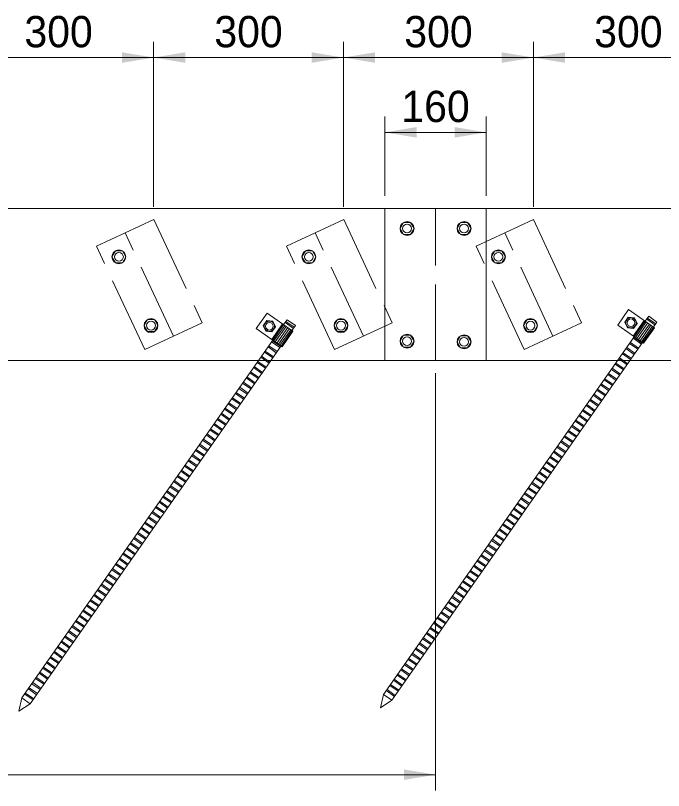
# Model space of a CAD drawing. Units: millimetres at full size, sheet at 1:20. Extents: x 0 to 8400, y 0 to 5940.
# Drawn here: x 3499 to 4523, y 2486 to 3711 of the extents above; entities that cross this region are included whole.
import ezdxf
from ezdxf.enums import TextEntityAlignment as Align

# ---------------------------------------------------------------- set-up
doc = ezdxf.new("R2010")
doc.units = ezdxf.units.MM
doc.header["$LTSCALE"] = 20
doc.linetypes.add('DASHED', pattern=[7.5, 6, -1.5])
for name, color, linetype, lineweight in [('側板', 7, 'Continuous', 18), ('寸法', 7, 'Continuous', 13), ('金物', 7, 'Continuous', 18), ('鉄筋杭', 7, 'Continuous', 18)]:
    doc.layers.add(name, color=color, linetype=linetype, lineweight=lineweight)
doc.styles.add('ＭＳ Ｐゴシック', font='')
doc.styles.get('ＭＳ Ｐゴシック').set_extended_font_data('MS PGothic')

# ---------------------------------------------------------------- blocks, each defined once
blk = doc.blocks.new('filled_arrow')
at = {"color": 0, "linetype": 'Continuous', "lineweight": -2}
blk.add_solid([(7.5, 1.25), (0, 0), (7.5, -1.25)], dxfattribs=at)

msp = doc.modelspace()

# ---------------------------------------------------------------- linework, layer by layer
at = {"layer": '側板'}
for p, q in [((2251.13, 3405.69), (4162.5, 3405.69)), ((4082.5, 3165.69), (4082.5, 3405.69)), ((4162.5, 3405.69), (4976.26, 3405.69)), ((4242.5, 3165.69), (4242.5, 3405.69)), ((4162.5, 3165.69), (2363.04, 3165.69)), ((5036.62, 3165.69), (4162.5, 3165.69))]:
    msp.add_line(p, q, dxfattribs=at)
at = {"layer": '寸法'}
for p, q in [((3717.08, 3408.33), (3717.08, 3669.44)), ((3717.08, 3408.33), (3717.08, 3669.44)), ((4017.08, 3408.33), (4017.08, 3669.44)), ((4017.08, 3408.33), (4017.08, 3669.44)), ((4317.08, 3408.33), (4317.08, 3669.44)), ((4317.08, 3408.33), (4317.08, 3669.44)), ((3417.08, 3644.44), (3717.08, 3644.44)), ((3717.08, 3644.44), (4017.08, 3644.44)), ((4017.08, 3644.44), (4317.08, 3644.44)), ((4317.08, 3644.44), (4617.08, 3644.44)), ((4082.5, 3425.69), (4082.5, 3551.19)), ((4242.5, 3425.69), (4242.5, 3551.19)), ((4082.5, 3526.19), (4242.5, 3526.19)), ((4162.5, 3145.69), (4162.5, 2485.74)), ((2363.04, 2510.74), (4162.5, 2510.74))]:
    msp.add_line(p, q, dxfattribs=at)
at = {"layer": '金物', "linetype": 'DASHED', "lineweight": 13}
for p, q in [((4162.5, 3165.69), (4162.5, 3405.69)), ((3627.05, 3346.07), (3717.68, 3388.33)), ((3717.68, 3388.33), (3793.75, 3225.2)), ((3927.05, 3346.07), (4017.68, 3388.33)), ((4017.68, 3388.33), (4093.75, 3225.2)), ((4226.45, 3346.07), (4317.08, 3388.33)), ((4317.08, 3388.33), (4393.15, 3225.2)), ((3748.43, 3204.07), (3672.36, 3367.2)), ((4048.43, 3204.07), (3972.36, 3367.2)), ((4347.83, 3204.07), (4271.76, 3367.2)), ((3703.12, 3182.94), (3627.05, 3346.07)), ((4003.12, 3182.94), (3927.05, 3346.07)), ((4302.52, 3182.94), (4226.45, 3346.07)), ((3793.75, 3225.2), (3703.12, 3182.94)), ((4093.75, 3225.2), (4003.12, 3182.94)), ((4393.15, 3225.2), (4302.52, 3182.94))]:
    msp.add_line(p, q, dxfattribs=at)
at = {"layer": '金物'}
for points in [[(4112, 3383.76), (4106.5, 3374.23), (4112, 3364.71), (4123, 3364.71), (4128.5, 3374.23), (4123, 3383.76)], [(4202, 3383.76), (4196.5, 3374.23), (4202, 3364.71), (4213, 3364.71), (4218.5, 3374.23), (4213, 3383.76)], [(3656.88, 3338.97), (3651.38, 3329.45), (3656.88, 3319.92), (3667.88, 3319.92), (3673.38, 3329.45), (3667.88, 3338.97)], [(3956.88, 3338.97), (3951.38, 3329.45), (3956.88, 3319.92), (3967.88, 3319.92), (3973.38, 3329.45), (3967.88, 3338.97)], [(4256.28, 3338.97), (4250.78, 3329.45), (4256.28, 3319.92), (4267.28, 3319.92), (4272.78, 3329.45), (4267.28, 3338.97)], [(3707.6, 3230.22), (3702.1, 3220.69), (3707.6, 3211.16), (3718.6, 3211.16), (3724.1, 3220.69), (3718.6, 3230.22)], [(4007.6, 3230.22), (4002.1, 3220.69), (4007.6, 3211.16), (4018.6, 3211.16), (4024.1, 3220.69), (4018.6, 3230.22)], [(4307, 3230.22), (4301.5, 3220.69), (4307, 3211.16), (4318, 3211.16), (4323.5, 3220.69), (4318, 3230.22)], [(4112, 3205.6), (4106.5, 3196.07), (4112, 3186.54), (4123, 3186.54), (4128.5, 3196.07), (4123, 3205.6)], [(4202, 3204.53), (4196.5, 3195), (4202, 3185.47), (4213, 3185.47), (4218.5, 3195), (4213, 3204.53)]]:
    msp.add_lwpolyline(points, close=True, dxfattribs=at)
for centre, radius in [((4117.5, 3374.23), 11), ((4207.5, 3374.23), 11), ((4117.5, 3374.23), 7), ((4207.5, 3374.23), 7), ((3662.38, 3329.45), 11), ((3662.38, 3329.45), 7), ((3962.38, 3329.45), 11), ((3962.38, 3329.45), 7), ((4261.78, 3329.45), 11), ((4261.78, 3329.45), 7), ((3713.1, 3220.69), 11), ((3713.1, 3220.69), 7), ((4013.1, 3220.69), 11), ((4013.1, 3220.69), 7), ((4312.5, 3220.69), 11), ((4312.5, 3220.69), 7), ((4117.5, 3196.07), 11), ((4117.5, 3196.07), 7), ((4207.5, 3195), 11), ((4207.5, 3195), 7)]:
    msp.add_circle(centre, radius, dxfattribs=at)
at = {"layer": '鉄筋杭'}
for p, q in [((3896.32, 3240.57), (3879.11, 3216)), ((3937.28, 3211.89), (3896.32, 3240.57)), ((4467.43, 3246.02), (4450.22, 3221.44)), ((4508.39, 3217.34), (4467.43, 3246.02)), ((4499.12, 3235.49), (4493.64, 3227.66)), ((4512.23, 3226.32), (4499.12, 3235.49)), ((3895.85, 3228.58), (3890.22, 3220.54)), ((3895.85, 3228.58), (3905.63, 3227.72)), ((3920.89, 3223.36), (3903.69, 3198.79)), ((3921.3, 3223.08), (3904.09, 3198.51)), ((3922.46, 3222.27), (3905.25, 3197.7)), ((3905.63, 3227.72), (3909.78, 3218.83)), ((3928.01, 3230.05), (3922.53, 3222.22)), ((3924.86, 3225.54), (3937.97, 3216.36)), ((3926.01, 3227.18), (3939.11, 3218)), ((3941.12, 3220.87), (3928.01, 3230.05)), ((4466.96, 3234.02), (4461.33, 3225.98)), ((4461.33, 3225.98), (4465.48, 3217.09)), ((4466.96, 3234.02), (4476.74, 3233.17)), ((4492, 3228.81), (4474.8, 3204.24)), ((4492.41, 3228.53), (4475.2, 3203.96)), ((4480.89, 3224.27), (4475.26, 3216.23)), ((4493.57, 3227.72), (4476.36, 3203.14)), ((4476.74, 3233.17), (4480.89, 3224.27)), ((4495.38, 3226.45), (4478.17, 3201.87)), ((4497.66, 3224.85), (4480.46, 3200.27)), ((4500.2, 3223.08), (4482.99, 3198.5)), ((4495.97, 3230.99), (4509.08, 3221.81)), ((4497.12, 3232.63), (4510.22, 3223.45)), ((4512.23, 3226.32), (4506.75, 3218.49)), ((3920.07, 3187.32), (3879.11, 3216)), ((3890.22, 3220.54), (3894.37, 3211.64)), ((3904.15, 3210.79), (3894.37, 3211.64)), ((3909.78, 3218.83), (3904.15, 3210.79)), ((3924.27, 3221), (3907.06, 3196.43)), ((3926.55, 3219.4), (3909.35, 3194.83)), ((3929.09, 3217.63), (3911.88, 3193.06)), ((3931.62, 3215.86), (3914.41, 3191.28)), ((3933.9, 3214.26), (3916.69, 3189.68)), ((3935.71, 3212.99), (3918.5, 3188.42)), ((3936.88, 3212.18), (3919.67, 3187.6)), ((3937.28, 3211.89), (3920.07, 3187.32)), ((3941.12, 3220.87), (3935.64, 3213.04)), ((4491.18, 3192.77), (4450.22, 3221.44)), ((4475.26, 3216.23), (4465.48, 3217.09)), ((4502.73, 3221.3), (4485.52, 3196.73)), ((4505.01, 3219.7), (4487.8, 3195.13)), ((4506.82, 3218.44), (4489.62, 3193.86)), ((4507.99, 3217.62), (4490.78, 3193.05)), ((4508.39, 3217.34), (4491.18, 3192.77)), ((4476.43, 3203.09), (4080.41, 2637.51)), ((4474.75, 3200.68), (4487.85, 3191.5)), ((4475.89, 3202.32), (4489, 3193.14)), ((3905.32, 3197.64), (3509.3, 2632.07)), ((3918.43, 3188.47), (3522.41, 2622.89)), ((3897.9, 3187.04), (3911.01, 3177.86)), ((3899.05, 3188.68), (3912.15, 3179.5)), ((3903.64, 3195.23), (3916.74, 3186.06)), ((3904.78, 3196.87), (3917.89, 3187.69)), ((4489.54, 3193.91), (4093.52, 2628.34)), ((4464.42, 3185.94), (4477.53, 3176.76)), ((4469.01, 3192.49), (4482.12, 3183.31)), ((4470.16, 3194.13), (4483.26, 3184.95)), ((3892.17, 3178.85), (3905.27, 3169.67)), ((3893.31, 3180.49), (3906.42, 3171.31)), ((4457.54, 3176.11), (4470.65, 3166.93)), ((4458.69, 3177.74), (4471.79, 3168.57)), ((4463.28, 3184.3), (4476.38, 3175.12)), ((3880.69, 3162.47), (3893.8, 3153.29)), ((3881.84, 3164.11), (3894.95, 3154.93)), ((3886.43, 3170.66), (3899.54, 3161.48)), ((3887.58, 3172.3), (3900.68, 3163.12)), ((4447.22, 3161.36), (4460.32, 3152.18)), ((4451.8, 3167.91), (4464.91, 3158.74)), ((4452.95, 3169.55), (4466.06, 3160.38)), ((3874.96, 3154.28), (3888.06, 3145.1)), ((3876.11, 3155.91), (3889.21, 3146.74)), ((4440.33, 3151.53), (4453.44, 3142.35)), ((4441.48, 3153.17), (4454.59, 3143.99)), ((4446.07, 3159.72), (4459.17, 3150.55)), ((3863.49, 3137.89), (3876.59, 3128.72)), ((3864.63, 3139.53), (3877.74, 3130.35)), ((3869.22, 3146.08), (3882.33, 3136.91)), ((3870.37, 3147.72), (3883.48, 3138.55)), ((4430.01, 3136.79), (4443.11, 3127.61)), ((4434.6, 3143.34), (4447.7, 3134.16)), ((4435.74, 3144.98), (4448.85, 3135.8)), ((3857.75, 3129.7), (3870.86, 3120.52)), ((3858.9, 3131.34), (3872, 3122.16)), ((4423.13, 3126.96), (4436.23, 3117.78)), ((4424.27, 3128.59), (4437.38, 3119.42)), ((4428.86, 3135.15), (4441.97, 3125.97)), ((3846.28, 3113.32), (3859.39, 3104.14)), ((3847.43, 3114.96), (3860.53, 3105.78)), ((3852.01, 3121.51), (3865.12, 3112.33)), ((3853.16, 3123.15), (3866.27, 3113.97)), ((4412.8, 3112.21), (4425.91, 3103.03)), ((4417.39, 3118.76), (4430.5, 3109.59)), ((4418.54, 3120.4), (4431.64, 3111.23)), ((3840.54, 3105.13), (3853.65, 3095.95)), ((3841.69, 3106.76), (3854.8, 3097.59)), ((4405.92, 3102.38), (4419.02, 3093.2)), ((4407.06, 3104.02), (4420.17, 3094.84)), ((4411.65, 3110.57), (4424.76, 3101.4)), ((3829.07, 3088.74), (3842.18, 3079.57)), ((3830.22, 3090.38), (3843.33, 3081.2)), ((3834.81, 3096.94), (3847.91, 3087.76)), ((3835.95, 3098.57), (3849.06, 3089.4)), ((4395.59, 3087.64), (4408.7, 3078.46)), ((4400.18, 3094.19), (4413.29, 3085.01)), ((4401.33, 3095.83), (4414.44, 3086.65)), ((3823.34, 3080.55), (3836.44, 3071.37)), ((3824.48, 3082.19), (3837.59, 3073.01)), ((4388.71, 3077.81), (4401.82, 3068.63)), ((4389.86, 3079.45), (4402.96, 3070.27)), ((4394.45, 3086), (4407.55, 3076.82)), ((3811.86, 3064.17), (3824.97, 3054.99)), ((3813.01, 3065.81), (3826.12, 3056.63)), ((3817.6, 3072.36), (3830.71, 3063.18)), ((3818.75, 3074), (3831.85, 3064.82)), ((4378.39, 3063.06), (4391.49, 3053.89)), ((4382.97, 3069.62), (4396.08, 3060.44)), ((4384.12, 3071.25), (4397.23, 3062.08)), ((3806.13, 3055.98), (3819.24, 3046.8)), ((3807.28, 3057.62), (3820.38, 3048.44)), ((4371.5, 3053.23), (4384.61, 3044.06)), ((4372.65, 3054.87), (4385.76, 3045.69)), ((4377.24, 3061.42), (4390.35, 3052.25)), ((3794.66, 3039.59), (3807.76, 3030.42)), ((3795.8, 3041.23), (3808.91, 3032.06)), ((3800.39, 3047.79), (3813.5, 3038.61)), ((3801.54, 3049.42), (3814.65, 3040.25)), ((4361.18, 3038.49), (4374.29, 3029.31)), ((4365.77, 3045.04), (4378.87, 3035.86)), ((4366.91, 3046.68), (4380.02, 3037.5)), ((3788.92, 3031.4), (3802.03, 3022.23)), ((3790.07, 3033.04), (3803.18, 3023.86)), ((4354.3, 3028.66), (4367.4, 3019.48)), ((4355.44, 3030.3), (4368.55, 3021.12)), ((4360.03, 3036.85), (4373.14, 3027.67)), ((3777.45, 3015.02), (3790.56, 3005.84)), ((3778.6, 3016.66), (3791.7, 3007.48)), ((3783.19, 3023.21), (3796.29, 3014.03)), ((3784.33, 3024.85), (3797.44, 3015.67)), ((4348.56, 3020.47), (4361.67, 3011.29)), ((4349.71, 3022.11), (4362.81, 3012.93)), ((3771.71, 3006.83), (3784.82, 2997.65)), ((3772.86, 3008.47), (3785.97, 2999.29)), ((4337.09, 3004.08), (4350.19, 2994.91)), ((4338.24, 3005.72), (4351.34, 2996.54)), ((4342.82, 3012.28), (4355.93, 3003.1)), ((4343.97, 3013.91), (4357.08, 3004.74)), ((3760.24, 2990.45), (3773.35, 2981.27)), ((3761.39, 2992.08), (3774.5, 2982.91)), ((3765.98, 2998.64), (3779.08, 2989.46)), ((3767.13, 3000.28), (3780.23, 2991.1)), ((4331.35, 2995.89), (4344.46, 2986.71)), ((4332.5, 2997.53), (4345.61, 2988.35)), ((3754.51, 2982.25), (3767.61, 2973.08)), ((3755.65, 2983.89), (3768.76, 2974.71)), ((4319.88, 2979.51), (4332.99, 2970.33)), ((4321.03, 2981.15), (4334.13, 2971.97)), ((4325.62, 2987.7), (4338.72, 2978.52)), ((4326.76, 2989.34), (4339.87, 2980.16)), ((3743.04, 2965.87), (3756.14, 2956.69)), ((3744.18, 2967.51), (3757.29, 2958.33)), ((3748.77, 2974.06), (3761.88, 2964.89)), ((3749.92, 2975.7), (3763.02, 2966.52)), ((4314.15, 2971.32), (4327.25, 2962.14)), ((4315.29, 2972.96), (4328.4, 2963.78)), ((3737.3, 2957.68), (3750.41, 2948.5)), ((3738.45, 2959.32), (3751.55, 2950.14)), ((4302.67, 2954.93), (4315.78, 2945.76)), ((4303.82, 2956.57), (4316.93, 2947.4)), ((4308.41, 2963.13), (4321.52, 2953.95)), ((4309.56, 2964.76), (4322.66, 2955.59)), ((3725.83, 2941.3), (3738.93, 2932.12)), ((3726.98, 2942.93), (3740.08, 2933.76)), ((3731.56, 2949.49), (3744.67, 2940.31)), ((3732.71, 2951.13), (3745.82, 2941.95)), ((4296.94, 2946.74), (4310.04, 2937.57)), ((4298.09, 2948.38), (4311.19, 2939.2)), ((3720.09, 2933.1), (3733.2, 2923.93)), ((3721.24, 2934.74), (3734.35, 2925.57)), ((4285.47, 2930.36), (4298.57, 2921.18)), ((4286.61, 2932), (4299.72, 2922.82)), ((4291.2, 2938.55), (4304.31, 2929.37)), ((4292.35, 2940.19), (4305.46, 2931.01)), ((3708.62, 2916.72), (3721.73, 2907.54)), ((3709.77, 2918.36), (3722.87, 2909.18)), ((3714.36, 2924.91), (3727.46, 2915.74)), ((3715.5, 2926.55), (3728.61, 2917.37)), ((4279.73, 2922.17), (4292.84, 2912.99)), ((4280.88, 2923.81), (4293.98, 2914.63)), ((3702.89, 2908.53), (3715.99, 2899.35)), ((3704.03, 2910.17), (3717.14, 2900.99)), ((4268.26, 2905.79), (4281.37, 2896.61)), ((4269.41, 2907.42), (4282.51, 2898.25)), ((4274, 2913.98), (4287.1, 2904.8)), ((4275.14, 2915.62), (4288.25, 2906.44)), ((3691.41, 2892.15), (3704.52, 2882.97)), ((3692.56, 2893.79), (3705.67, 2884.61)), ((3697.15, 2900.34), (3710.26, 2891.16)), ((3698.3, 2901.98), (3711.4, 2892.8)), ((4262.52, 2897.59), (4275.63, 2888.42)), ((4263.67, 2899.23), (4276.78, 2890.05)), ((3685.68, 2883.96), (3698.78, 2874.78)), ((3686.82, 2885.59), (3699.93, 2876.42)), ((4251.05, 2881.21), (4264.16, 2872.03)), ((4252.2, 2882.85), (4265.31, 2873.67)), ((4256.79, 2889.4), (4269.89, 2880.23)), ((4257.93, 2891.04), (4271.04, 2881.86)), ((3674.21, 2867.57), (3687.31, 2858.4)), ((3675.35, 2869.21), (3688.46, 2860.03)), ((3679.94, 2875.76), (3693.05, 2866.59)), ((3681.09, 2877.4), (3694.2, 2868.23)), ((4245.32, 2873.02), (4258.42, 2863.84)), ((4246.46, 2874.66), (4259.57, 2865.48)), ((3668.47, 2859.38), (3681.58, 2850.2)), ((3669.62, 2861.02), (3682.72, 2851.84)), ((4233.84, 2856.64), (4246.95, 2847.46)), ((4234.99, 2858.27), (4248.1, 2849.1)), ((4239.58, 2864.83), (4252.69, 2855.65)), ((4240.73, 2866.47), (4253.83, 2857.29)), ((3657, 2843), (3670.11, 2833.82)), ((3658.15, 2844.64), (3671.25, 2835.46)), ((3662.73, 2851.19), (3675.84, 2842.01)), ((3663.88, 2852.83), (3676.99, 2843.65)), ((4228.11, 2848.44), (4241.22, 2839.27)), ((4229.26, 2850.08), (4242.36, 2840.91)), ((3651.26, 2834.81), (3664.37, 2825.63)), ((3652.41, 2836.44), (3665.52, 2827.27)), ((4216.64, 2832.06), (4229.74, 2822.88)), ((4217.78, 2833.7), (4230.89, 2824.52)), ((4222.37, 2840.25), (4235.48, 2831.08)), ((4223.52, 2841.89), (4236.63, 2832.71)), ((3639.79, 2818.42), (3652.9, 2809.25)), ((3640.94, 2820.06), (3654.05, 2810.88)), ((3645.53, 2826.61), (3658.63, 2817.44)), ((3646.67, 2828.25), (3659.78, 2819.08)), ((4210.9, 2823.87), (4224.01, 2814.69)), ((4212.05, 2825.51), (4225.16, 2816.33)), ((3634.06, 2810.23), (3647.16, 2801.05)), ((3635.2, 2811.87), (3648.31, 2802.69)), ((4199.43, 2807.49), (4212.54, 2798.31)), ((4200.58, 2809.13), (4213.68, 2799.95)), ((4205.17, 2815.68), (4218.27, 2806.5)), ((4206.31, 2817.32), (4219.42, 2808.14)), ((3622.58, 2793.85), (3635.69, 2784.67)), ((3623.73, 2795.49), (3636.84, 2786.31)), ((3628.32, 2802.04), (3641.43, 2792.86)), ((3629.47, 2803.68), (3642.57, 2794.5)), ((4193.69, 2799.3), (4206.8, 2790.12)), ((4194.84, 2800.93), (4207.95, 2791.76)), ((3616.85, 2785.66), (3629.95, 2776.48)), ((3618, 2787.3), (3631.1, 2778.12)), ((4182.22, 2782.91), (4195.33, 2773.74)), ((4183.37, 2784.55), (4196.48, 2775.37)), ((4187.96, 2791.1), (4201.07, 2781.93)), ((4189.11, 2792.74), (4202.21, 2783.57)), ((3605.38, 2769.27), (3618.48, 2760.1)), ((3606.52, 2770.91), (3619.63, 2761.74)), ((3611.11, 2777.47), (3624.22, 2768.29)), ((3612.26, 2779.1), (3625.37, 2769.93)), ((4176.49, 2774.72), (4189.59, 2765.54)), ((4177.63, 2776.36), (4190.74, 2767.18)), ((3599.64, 2761.08), (3612.75, 2751.91)), ((3600.79, 2762.72), (3613.89, 2753.54)), ((4165.02, 2758.34), (4178.12, 2749.16)), ((4166.16, 2759.98), (4179.27, 2750.8)), ((4170.75, 2766.53), (4183.86, 2757.35)), ((4171.9, 2768.17), (4185, 2758.99)), ((3588.17, 2744.7), (3601.28, 2735.52)), ((3589.32, 2746.34), (3602.42, 2737.16)), ((3593.91, 2752.89), (3607.01, 2743.71)), ((3595.05, 2754.53), (3608.16, 2745.35)), ((4159.28, 2750.15), (4172.39, 2740.97)), ((4160.43, 2751.78), (4173.53, 2742.61)), ((3582.43, 2736.51), (3595.54, 2727.33)), ((3583.58, 2738.15), (3596.69, 2728.97)), ((4147.81, 2733.76), (4160.91, 2724.59)), ((4148.96, 2735.4), (4162.06, 2726.22)), ((4153.54, 2741.96), (4166.65, 2732.78)), ((4154.69, 2743.59), (4167.8, 2734.42)), ((3570.96, 2720.13), (3584.07, 2710.95)), ((3572.11, 2721.76), (3585.22, 2712.59)), ((3576.7, 2728.32), (3589.8, 2719.14)), ((3577.85, 2729.95), (3590.95, 2720.78)), ((4142.07, 2725.57), (4155.18, 2716.39)), ((4143.22, 2727.21), (4156.33, 2718.03)), ((3565.23, 2711.93), (3578.33, 2702.76)), ((3566.37, 2713.57), (3579.48, 2704.39)), ((4130.6, 2709.19), (4143.71, 2700.01)), ((4131.75, 2710.83), (4144.85, 2701.65)), ((4136.34, 2717.38), (4149.44, 2708.2)), ((4137.48, 2719.02), (4150.59, 2709.84)), ((3553.76, 2695.55), (3566.86, 2686.37)), ((3554.9, 2697.19), (3568.01, 2688.01)), ((3559.49, 2703.74), (3572.6, 2694.56)), ((3560.64, 2705.38), (3573.74, 2696.2)), ((4124.87, 2701), (4137.97, 2691.82)), ((4126.01, 2702.64), (4139.12, 2693.46)), ((3548.02, 2687.36), (3561.13, 2678.18)), ((3549.17, 2689), (3562.27, 2679.82)), ((4113.39, 2684.61), (4126.5, 2675.44)), ((4114.54, 2686.25), (4127.65, 2677.08)), ((4119.13, 2692.81), (4132.24, 2683.63)), ((4120.28, 2694.44), (4133.38, 2685.27)), ((3536.55, 2670.98), (3549.65, 2661.8)), ((3537.7, 2672.61), (3550.8, 2663.44)), ((3542.28, 2679.17), (3555.39, 2669.99)), ((3543.43, 2680.81), (3556.54, 2671.63)), ((4107.66, 2676.42), (4120.76, 2667.25)), ((4108.81, 2678.06), (4121.91, 2668.88)), ((3530.81, 2662.78), (3543.92, 2653.61)), ((3531.96, 2664.42), (3545.07, 2655.25)), ((4096.19, 2660.04), (4109.29, 2650.86)), ((4097.33, 2661.68), (4110.44, 2652.5)), ((4101.92, 2668.23), (4115.03, 2659.05)), ((4103.07, 2669.87), (4116.18, 2660.69)), ((3519.34, 2646.4), (3532.45, 2637.22)), ((3520.49, 2648.04), (3533.59, 2638.86)), ((3525.08, 2654.59), (3538.18, 2645.42)), ((3526.22, 2656.23), (3539.33, 2647.05)), ((4090.45, 2651.85), (4103.56, 2642.67)), ((4091.6, 2653.49), (4104.7, 2644.31)), ((3513.6, 2638.21), (3526.71, 2629.03)), ((3514.75, 2639.85), (3527.86, 2630.67)), ((4075.49, 2616.54), (4080.41, 2637.51)), ((4093.52, 2628.34), (4080.41, 2637.51)), ((4084.71, 2643.66), (4097.82, 2634.48)), ((4085.86, 2645.3), (4098.97, 2636.12)), ((3504.38, 2611.09), (3509.3, 2632.07)), ((3504.38, 2611.09), (3522.41, 2622.89)), ((3522.41, 2622.89), (3509.3, 2632.07)), ((4075.49, 2616.54), (4093.52, 2628.34))]:
    msp.add_line(p, q, dxfattribs=at)
for centre, radius in [((3900, 3219.68), 8.16), ((3900, 3219.68), 6), ((4471.11, 3225.13), 8.16), ((4471.11, 3225.13), 6)]:
    msp.add_circle(centre, radius, dxfattribs=at)

# ---------------------------------------------------------------- block references
at = {"layer": '寸法', "xscale": 6.67, "yscale": 6.67, "rotation": 180}
for p in [(3717.08, 3644.44), (4017.08, 3644.44), (4317.08, 3644.44), (4242.5, 3526.19), (4162.5, 2510.74)]:
    msp.add_blockref('filled_arrow', p, dxfattribs=at)
at = {"layer": '寸法', "xscale": 6.67, "yscale": 6.67}
for p in [(3717.08, 3644.44), (4017.08, 3644.44), (4317.08, 3644.44), (4082.5, 3526.19)]:
    msp.add_blockref('filled_arrow', p, dxfattribs=at)

# ---------------------------------------------------------------- texts
at = {"layer": '寸法', "style": 'ＭＳ Ｐゴシック'}
for s, p in [('300', (3567.08, 3685.44)), ('300', (3867.08, 3685.44)), ('300', (4167.08, 3685.44)), ('300', (4467.08, 3685.44)), ('160', (4162.5, 3567.19))]:
    msp.add_text(s, height=49.49, dxfattribs=at).set_placement(p, align=Align.MIDDLE_CENTER)

doc.saveas('drawing.dxf')
